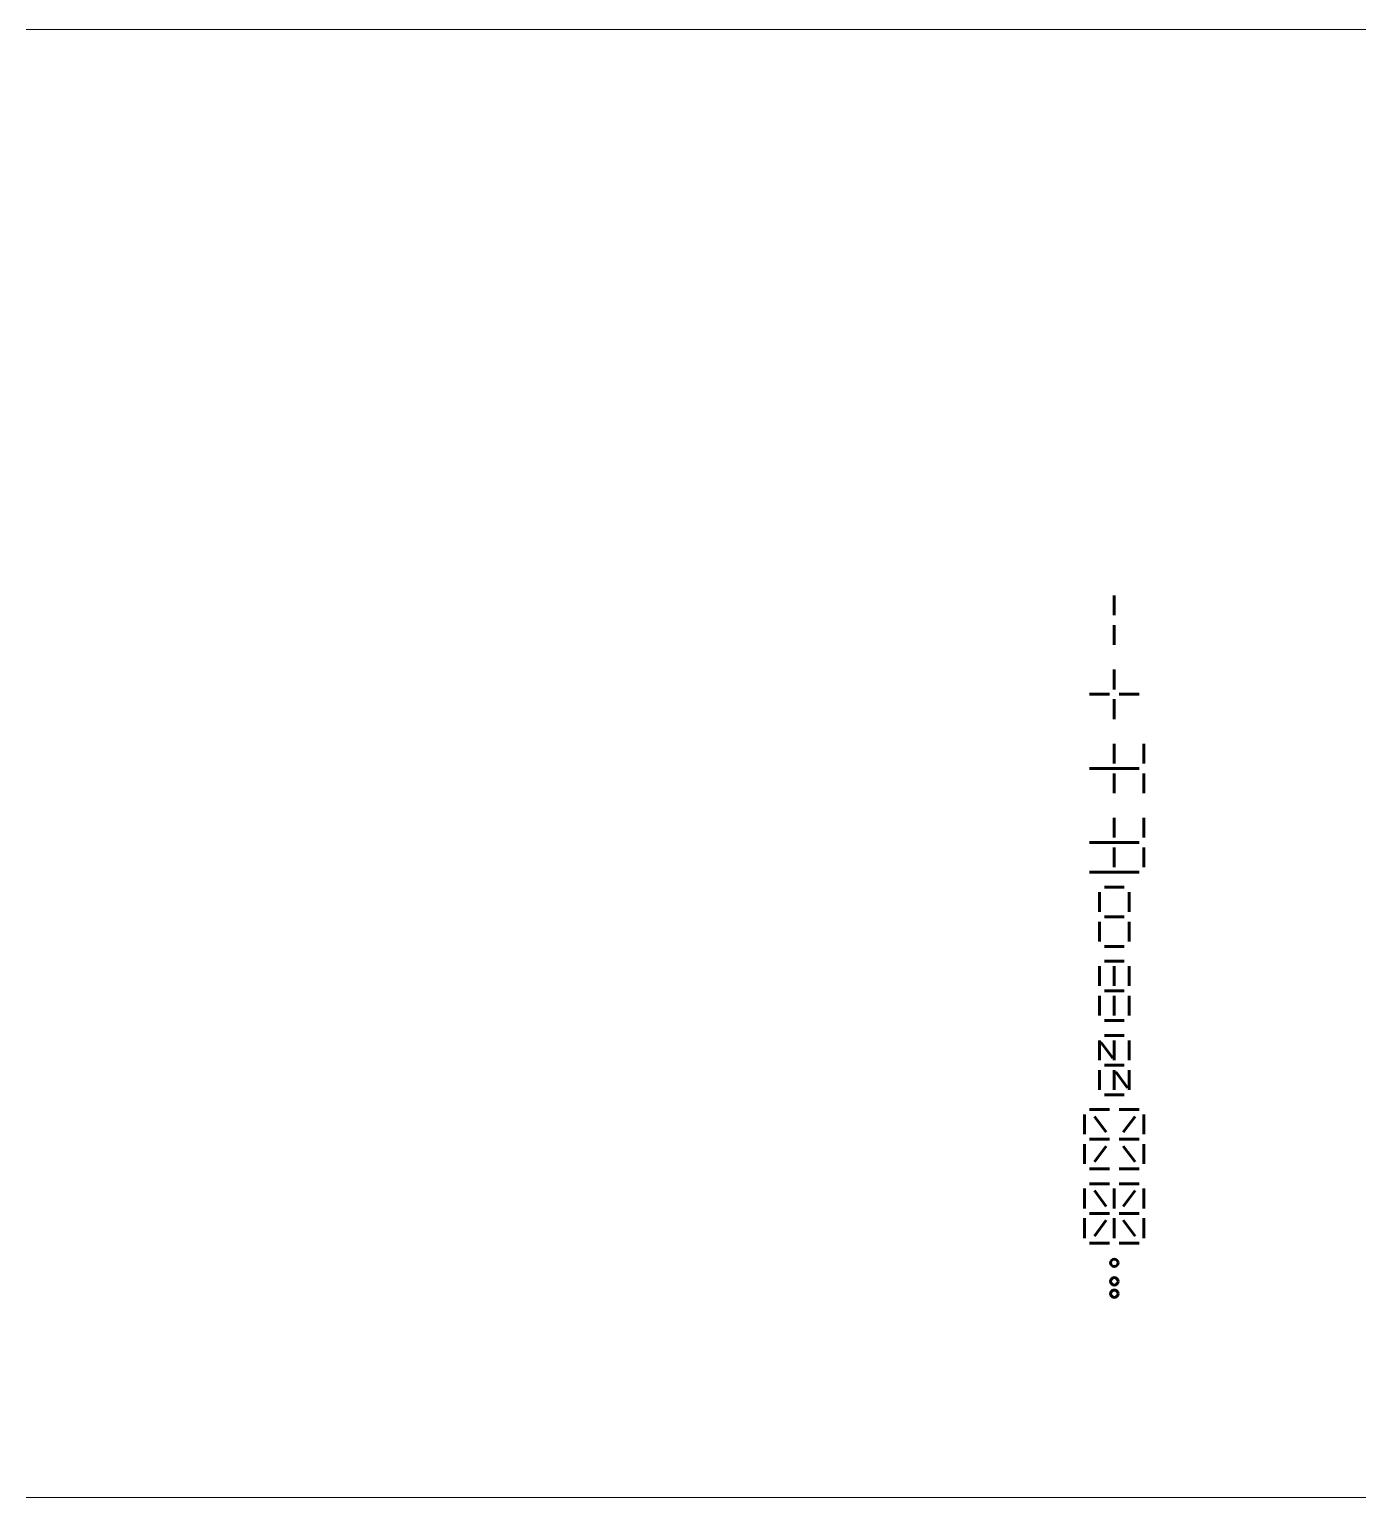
# Model space of a CAD drawing. Header units: millimetres. Extents: x 0 to 6510, y 0 to 297.
# Drawn here: x 5250.6 to 5519.2, y 0 to 297 of the extents above; entities that cross this region are included whole.
import ezdxf

# ---------------------------------------------------------------- set-up
doc = ezdxf.new("R2010")
doc.units = ezdxf.units.MM
doc.linetypes.add('K5LT_BASIC', pattern=[0])
doc.linetypes.add('K5LT_THIN', pattern=[0])

# ---------------------------------------------------------------- blocks, each defined once
blk = doc.blocks.new('U803')
at = {"color": 150, "linetype": 'K5LT_BASIC', "lineweight": 60, "true_color": 0x0080ff}
for p, q in [((5470, 163.5), (5470, 167.5)), ((5469, 162.5), (5465, 162.5)), ((5470, 157.5), (5470, 161.5)), ((5471, 162.5), (5475, 162.5))]:
    blk.add_line(p, q, dxfattribs=at)
blk = doc.blocks.new('U804')
at = {"color": 150, "linetype": 'K5LT_BASIC', "lineweight": 60, "true_color": 0x0080ff}
for p, q in [((5470, 148.5), (5470, 152.5)), ((5476, 148.5), (5476, 152.5)), ((5465, 147.5), (5475, 147.5)), ((5470, 142.5), (5470, 146.5)), ((5476, 142.5), (5476, 146.5))]:
    blk.add_line(p, q, dxfattribs=at)
blk = doc.blocks.new('U805')
at = {"color": 150, "linetype": 'K5LT_BASIC', "lineweight": 60, "true_color": 0x0080ff}
for p, q in [((5470, 133.5), (5470, 137.5)), ((5476, 133.5), (5476, 137.5)), ((5465, 132.5), (5475, 132.5)), ((5470, 127.5), (5470, 131.5)), ((5476, 127.5), (5476, 131.5)), ((5465, 126.5), (5475, 126.5))]:
    blk.add_line(p, q, dxfattribs=at)
blk = doc.blocks.new('U806')
at = {"color": 150, "linetype": 'K5LT_BASIC', "lineweight": 60, "true_color": 0x0080ff}
for p, q in [((5467, 118.5), (5467, 122.5)), ((5468, 123.5), (5472, 123.5)), ((5473, 118.5), (5473, 122.5)), ((5467, 112.5), (5467, 116.5)), ((5468, 117.5), (5472, 117.5)), ((5473, 112.5), (5473, 116.5)), ((5468, 111.5), (5472, 111.5))]:
    blk.add_line(p, q, dxfattribs=at)
blk = doc.blocks.new('U807')
at = {"color": 150, "linetype": 'K5LT_BASIC', "lineweight": 60, "true_color": 0x0080ff}
for p, q in [((5467, 103.5), (5467, 107.5)), ((5468, 108.5), (5472, 108.5)), ((5470, 103.5), (5470, 107.5)), ((5473, 103.5), (5473, 107.5)), ((5467, 97.5), (5467, 101.5)), ((5468, 102.5), (5472, 102.5)), ((5470, 97.5), (5470, 101.5)), ((5473, 97.5), (5473, 101.5)), ((5468, 96.5), (5472, 96.5))]:
    blk.add_line(p, q, dxfattribs=at)
blk = doc.blocks.new('U808')
at = {"color": 150, "linetype": 'K5LT_BASIC', "lineweight": 60, "true_color": 0x0080ff}
for p, q in [((5467, 88.5), (5467, 92.5)), ((5469.7, 88.9), (5467.3, 92.1)), ((5468, 93.5), (5472, 93.5)), ((5470, 88.5), (5470, 92.5)), ((5473, 88.5), (5473, 92.5)), ((5467, 82.5), (5467, 86.5)), ((5468, 87.5), (5472, 87.5)), ((5470, 82.5), (5470, 86.5)), ((5473, 82.5), (5473, 86.5)), ((5472.7, 82.9), (5470.3, 86.1)), ((5468, 81.5), (5472, 81.5))]:
    blk.add_line(p, q, dxfattribs=at)
blk = doc.blocks.new('U809')
at = {"color": 150, "linetype": 'K5LT_BASIC', "lineweight": 60, "true_color": 0x0080ff}
for p, q in [((5464, 73.5), (5464, 77.5)), ((5465, 78.5), (5469, 78.5)), ((5475, 78.5), (5471, 78.5)), ((5476, 73.5), (5476, 77.5)), ((5468.38, 73.9), (5465.98, 77.1)), ((5471.8, 73.9), (5474.2, 77.1)), ((5464, 67.5), (5464, 71.5)), ((5465, 72.5), (5469, 72.5)), ((5475, 72.5), (5471, 72.5)), ((5476, 67.5), (5476, 71.5)), ((5468.38, 71.1), (5465.98, 67.9)), ((5471.8, 71.1), (5474.2, 67.9)), ((5465, 66.5), (5469, 66.5)), ((5475, 66.5), (5471, 66.5))]:
    blk.add_line(p, q, dxfattribs=at)
blk = doc.blocks.new('U810')
at = {"color": 150, "linetype": 'K5LT_BASIC', "lineweight": 60, "true_color": 0x0080ff}
for p, q in [((5464, 58.5), (5464, 62.5)), ((5465, 63.5), (5469, 63.5)), ((5470, 58.5), (5470, 62.5)), ((5475, 63.5), (5471, 63.5)), ((5476, 58.5), (5476, 62.5)), ((5468.38, 58.9), (5465.98, 62.1)), ((5471.8, 58.9), (5474.2, 62.1)), ((5464, 52.5), (5464, 56.5)), ((5465, 57.5), (5469, 57.5)), ((5470, 52.5), (5470, 56.5)), ((5475, 57.5), (5471, 57.5)), ((5476, 52.5), (5476, 56.5)), ((5468.38, 56.1), (5465.98, 52.9)), ((5471.8, 56.1), (5474.2, 52.9)), ((5465, 51.5), (5469, 51.5)), ((5475, 51.5), (5471, 51.5))]:
    blk.add_line(p, q, dxfattribs=at)
blk = doc.blocks.new('U811')
at = {"color": 150, "linetype": 'K5LT_BASIC', "lineweight": 60, "true_color": 0x0080ff}
blk.add_circle((5470, 47.5), 0.75, dxfattribs=at)
blk = doc.blocks.new('U813')
at = {"color": 150, "linetype": 'K5LT_BASIC', "lineweight": 60, "true_color": 0x0080ff}
blk.add_circle((5470, 43.75), 0.75, dxfattribs=at)
blk = doc.blocks.new('U814')
at = {"color": 150, "linetype": 'K5LT_BASIC', "lineweight": 60, "true_color": 0x0080ff}
blk.add_circle((5470, 41.25), 0.75, dxfattribs=at)
blk = doc.blocks.new('U812')
for name in ['U813', 'U814']:
    blk.add_blockref(name, (0, 0))
blk = doc.blocks.new('U819')
at = {"color": 150, "linetype": 'K5LT_BASIC', "lineweight": 60, "true_color": 0x0080ff}
for p, q in [((5470, 178.5), (5470, 182.5)), ((5470, 172.5), (5470, 176.5))]:
    blk.add_line(p, q, dxfattribs=at)
blk = doc.blocks.new('U1441')
at = {"color": 7, "linetype": 'K5LT_THIN', "lineweight": 18}
for p, q in [((5250, 297), (5670, 297)), ((5670, 0), (5250, 0))]:
    blk.add_line(p, q, dxfattribs=at)

msp = doc.modelspace()

# ---------------------------------------------------------------- block references
for name in ['U1441', 'U819', 'U803', 'U804', 'U805', 'U806', 'U807', 'U808', 'U809', 'U810', 'U811', 'U812']:
    msp.add_blockref(name, (0, 0))

doc.saveas('drawing.dxf')
